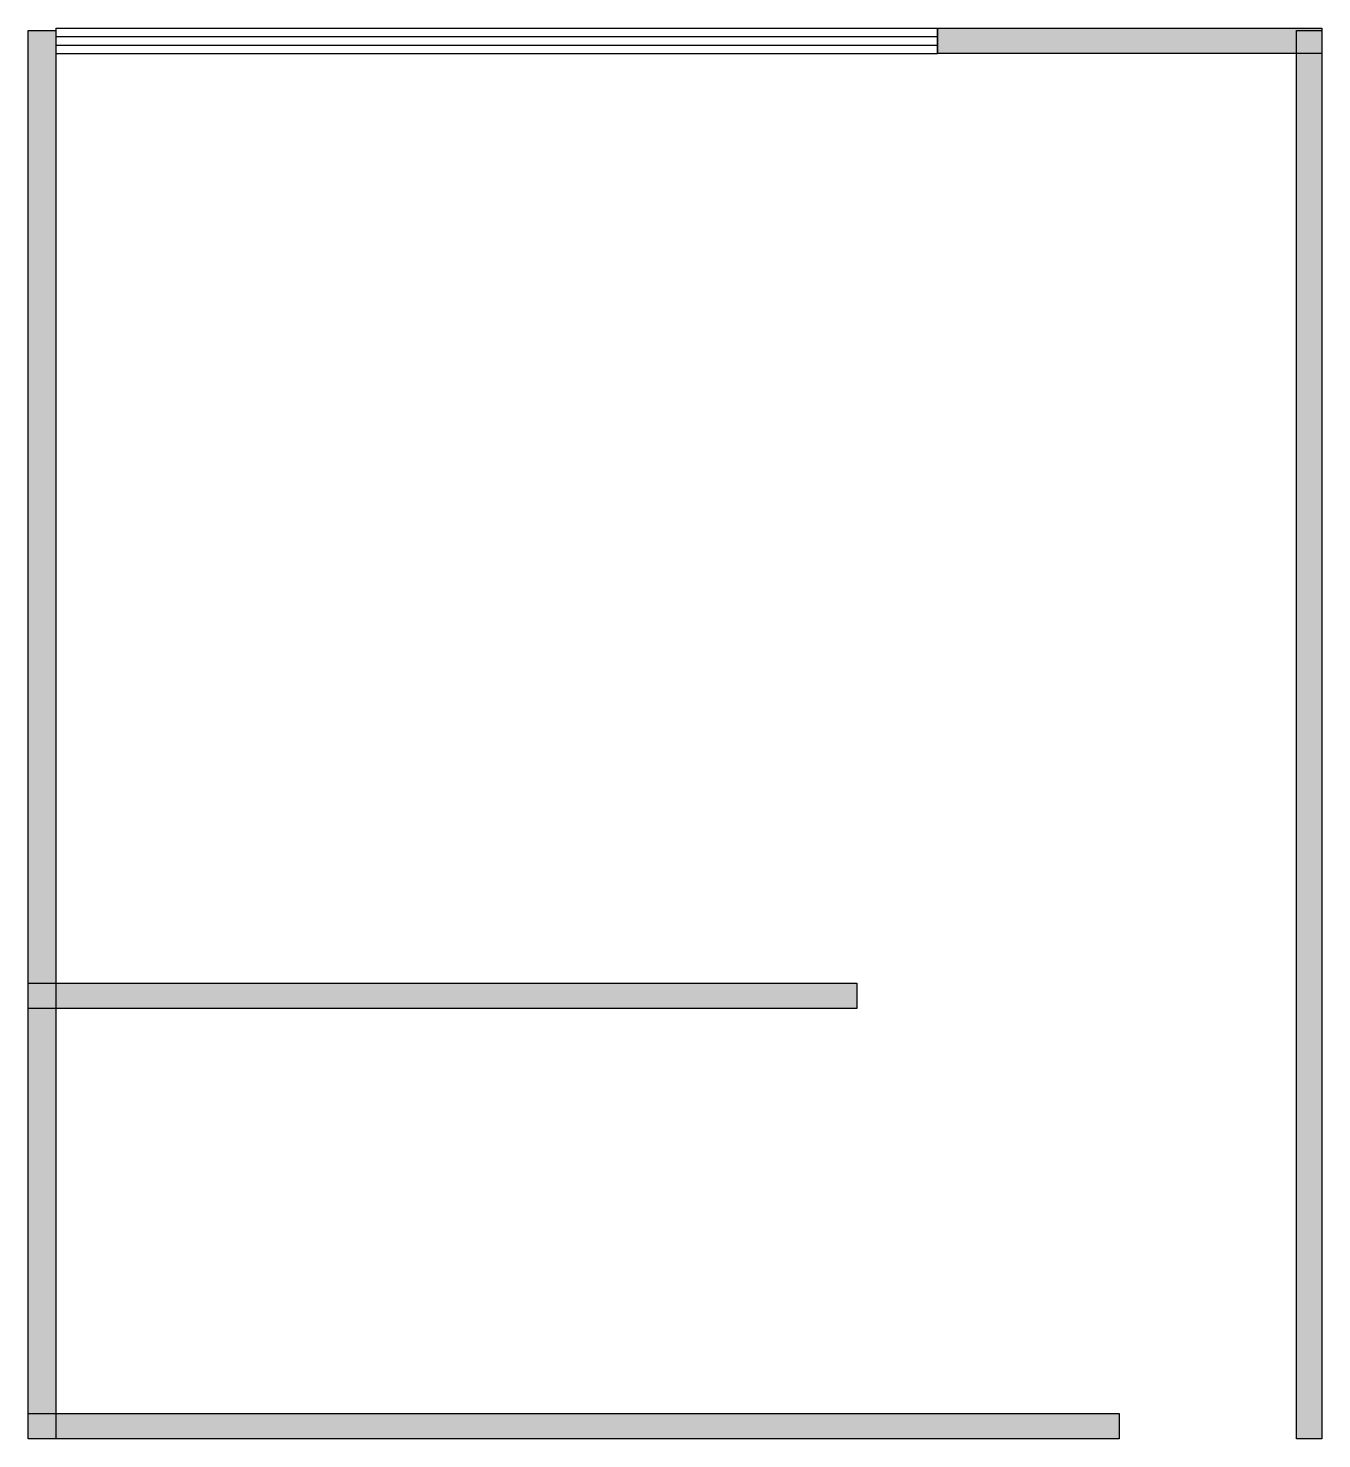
# Model space of a CAD drawing. Header units: millimetres. Extents: x 0 to 4946, y 0 to 5394.
import ezdxf

# ---------------------------------------------------------------- set-up
doc = ezdxf.new("R2010")
doc.units = ezdxf.units.MM
doc.layers.add('WALL', color=7, linetype='Continuous')
doc.layers.add('WINDOW', color=5, linetype='Continuous')

msp = doc.modelspace()

# ---------------------------------------------------------------- hatches: boundary and pattern name
at = {"layer": 'WALL'}
h = msp.add_hatch(color=256, dxfattribs=at)
h.dxf.hatch_style = 1
h.paths.add_polyline_path([(3476, 5394.4), (4945.6, 5394.4), (4945.6, 5297.6), (3476, 5297.6)])
h = msp.add_hatch(color=256, dxfattribs=at)
h.dxf.hatch_style = 1
h.paths.add_polyline_path([(0, 5385.6), (105.6, 5385.6), (105.6, 0), (0, 0)])
h = msp.add_hatch(color=256, dxfattribs=at)
h.dxf.hatch_style = 1
h.paths.add_polyline_path([(4848.8, 5385.6), (4945.6, 5385.6), (4945.6, 0), (4848.8, 0)])
h = msp.add_hatch(color=256, dxfattribs=at)
h.dxf.hatch_style = 1
h.paths.add_polyline_path([(0, 1742.4), (3168, 1742.4), (3168, 1645.6), (0, 1645.6)])
h = msp.add_hatch(color=256, dxfattribs=at)
h.dxf.hatch_style = 1
h.paths.add_polyline_path([(0, 96.8), (4171.2, 96.8), (4171.2, 0), (0, 0)])

# ---------------------------------------------------------------- linework, layer by layer
for points in [[(3476, 5394.4), (4945.6, 5394.4), (4945.6, 5297.6), (3476, 5297.6)], [(0, 5385.6), (105.6, 5385.6), (105.6, 0), (0, 0)], [(4848.8, 5385.6), (4945.6, 5385.6), (4945.6, 0), (4848.8, 0)], [(0, 1742.4), (3168, 1742.4), (3168, 1645.6), (0, 1645.6)], [(0, 96.8), (4171.2, 96.8), (4171.2, 0), (0, 0)]]:
    msp.add_lwpolyline(points, close=True, dxfattribs=at)
at = {"layer": 'WINDOW'}
for p, q in [((105.6, 5394.4), (3476, 5394.4)), ((105.6, 5394.4), (105.6, 5297.6)), ((3476, 5394.4), (3476, 5297.6)), ((105.6, 5362.1), (3476, 5362.1)), ((105.6, 5329.9), (3476, 5329.9)), ((105.6, 5297.6), (3476, 5297.6))]:
    msp.add_line(p, q, dxfattribs=at)

doc.saveas('drawing.dxf')
